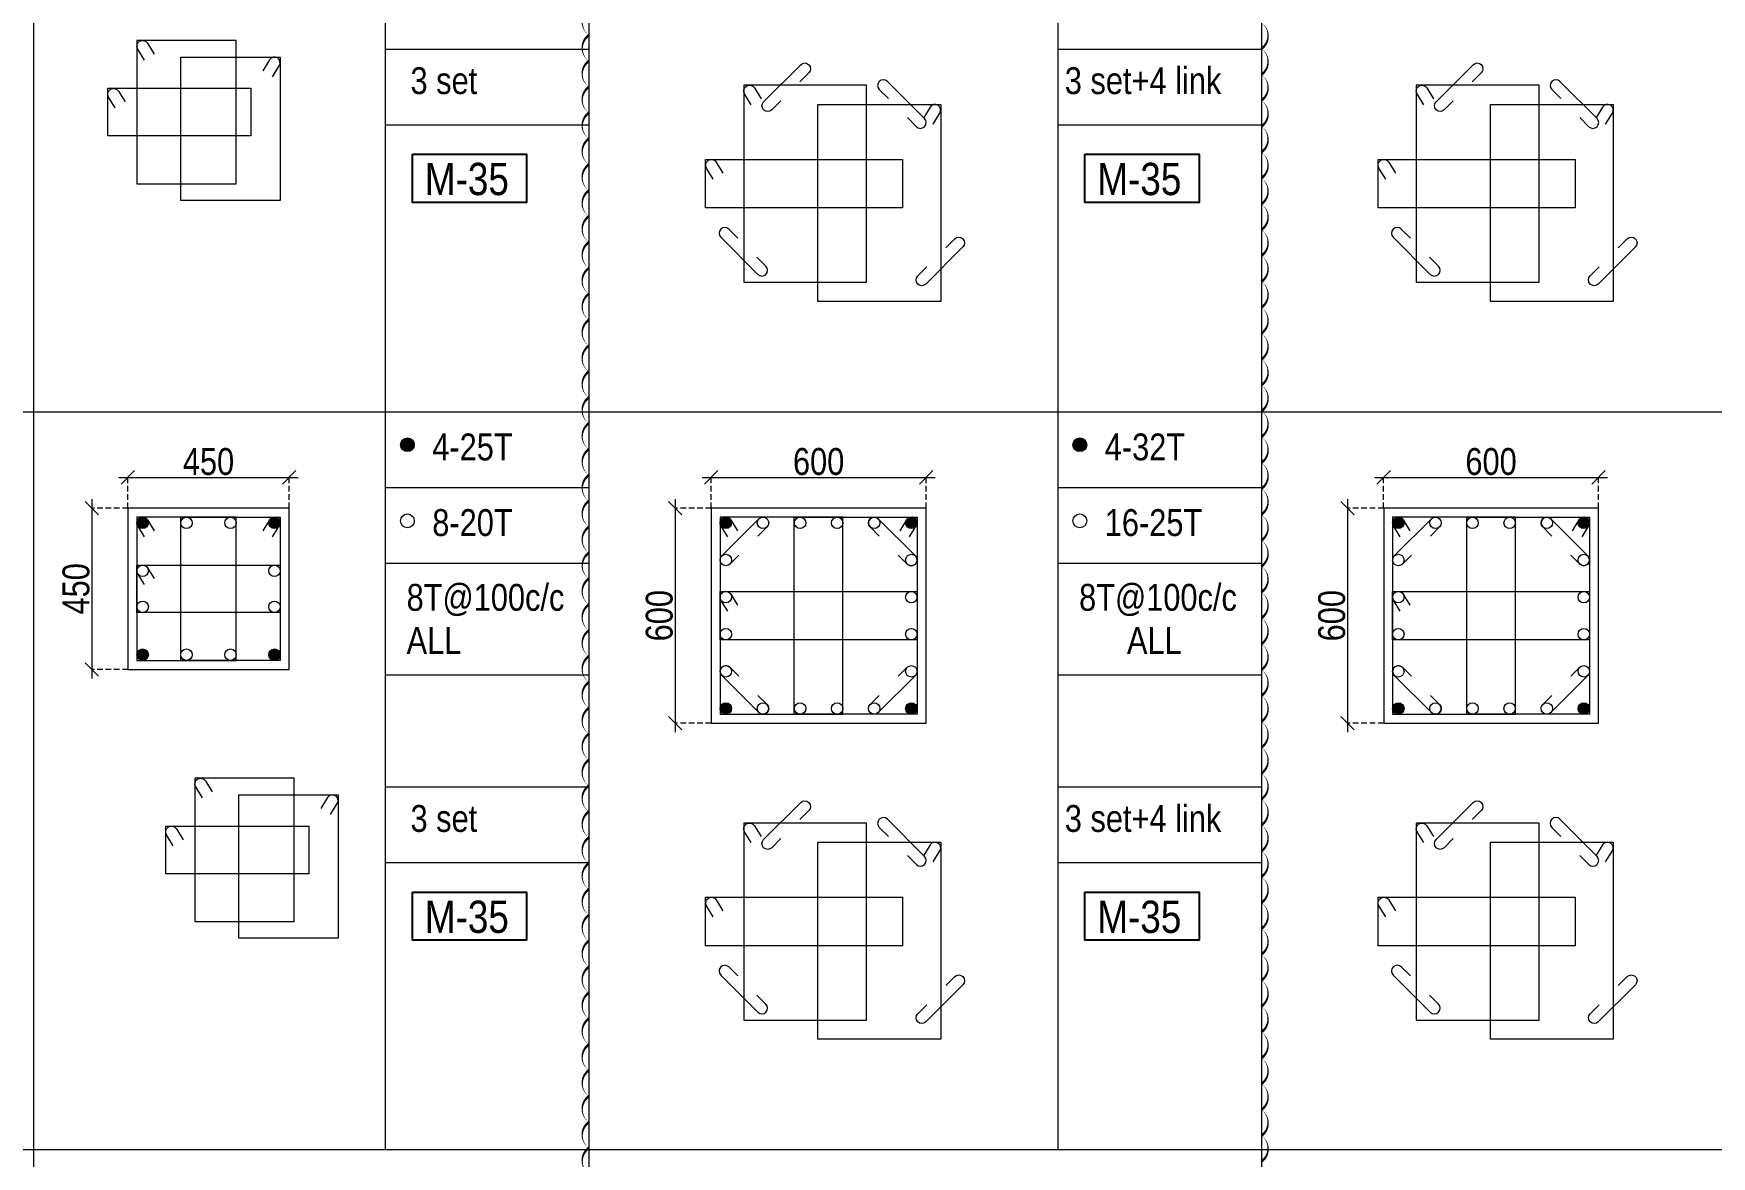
# Model space of a CAD drawing. Header units: millimetres. Extents: x 1112055 to 3390982, y -148532 to 766891.
# Drawn here: x 2214897 to 2233641, y 626940 to 639480 of the extents above; entities that cross this region are included whole.
import ezdxf
from ezdxf.enums import TextEntityAlignment as Align

# ---------------------------------------------------------------- set-up
doc = ezdxf.new("R2010")
doc.units = ezdxf.units.MM
doc.header["$PDMODE"] = 35
doc.header["$PDSIZE"] = -25
doc.linetypes.add('DASHED2', pattern=[0.375, 0.25, -0.125])
doc.linetypes.add('Hidden', pattern=[9.525, 6.35, -3.175])
for name, color, linetype, lineweight in [('B COL. SIZE DIM', 220, 'Continuous', 25), ('B COLSCH', 204, 'Continuous', 20), ('B COLUMN', 1, 'Hidden', 9), ('B P.C.C', 251, 'Continuous', 0), ('B STEEL', 34, 'Continuous', 15)]:
    doc.layers.add(name, color=color, linetype=linetype, lineweight=lineweight)
doc.layers.add('B TEXT', color=7, linetype='Continuous')
doc.styles.add('dim inside', font='romans.shx', dxfattribs={"width": 0.8, "height": 125})
doc.styles.add('SWINC', font='swissc.ttf')
doc.dimstyles.new('dim inside', dxfattribs={"dimtxt": 125, "dimasz": 100, "dimexe": 0, "dimexo": 0, "dimgap": 10, "dimtad": 0, "dimdec": 0, "dimzin": 0, "dimdsep": 46, "dimtxsty": 'dim inside', "dimblk": 'SMALL', "dimcen": 0.09, "dimadec": 0, "dimazin": 0, "dimtfac": 1, "dimtdec": 0, "dimtofl": 0, "dimtmove": 0, "dimatfit": 3, "dimfxl": 1, "dimtolj": 1, "dimtzin": 0, "dimarcsym": 2})

# ---------------------------------------------------------------- blocks, each defined once
blk = doc.blocks.new('_Oblique')
at = {"color": 0, "linetype": 'ByBlock', "lineweight": -2}
blk.add_line((-0.5, -0.5), (0.5, 0.5), dxfattribs=at)
blk = doc.blocks.new('*D3184')
at = {"layer": 'B COL. SIZE DIM', "color": 250, "lineweight": 9, "ltscale": 250, "transparency": 16777216}
blk.add_line((2222367, 634524), (2224967, 634524), dxfattribs=at)
at = {"layer": 'B COL. SIZE DIM', "color": 250, "linetype": 'DASHED2', "lineweight": 9, "ltscale": 250, "transparency": 16777216}
for p, q in [((2222467, 634179), (2222467, 634524)), ((2224867, 634179), (2224867, 634524))]:
    blk.add_line(p, q, dxfattribs=at)
at = {"layer": 'Defpoints', "color": 0, "transparency": 16777216}
for p in [(2224867, 634524), (2222467, 634179), (2224867, 634179)]:
    blk.add_point(p, dxfattribs=at)
at = {"layer": 'B COL. SIZE DIM', "color": 250, "lineweight": 9, "transparency": 16777216, "xscale": 150, "yscale": 150, "zscale": 150, "rotation": 180}
blk.add_blockref('_Oblique', (2222467, 634524), dxfattribs=at)
at = {"layer": 'B COL. SIZE DIM', "color": 250, "lineweight": 9, "transparency": 16777216, "xscale": 150, "yscale": 150, "zscale": 150}
blk.add_blockref('_Oblique', (2224867, 634524), dxfattribs=at)
at = {"layer": 'B COL. SIZE DIM', "color": 6, "transparency": 16777216, "insert": (2223667, 634699), "char_height": 300, "attachment_point": 5, "style": 'SWINC'}
blk.add_mtext('\\A1;600', dxfattribs=at)
blk = doc.blocks.new('*D3185')
at = {"layer": 'B COL. SIZE DIM', "color": 250, "lineweight": 9, "ltscale": 250, "transparency": 16777216}
blk.add_line((2222063, 634279), (2222063, 631679), dxfattribs=at)
at = {"layer": 'B COL. SIZE DIM', "color": 250, "linetype": 'DASHED2', "lineweight": 9, "ltscale": 250, "transparency": 16777216}
for p, q in [((2222467, 634179), (2222063, 634179)), ((2222467, 631779), (2222063, 631779))]:
    blk.add_line(p, q, dxfattribs=at)
at = {"layer": 'Defpoints', "color": 0, "transparency": 16777216}
for p in [(2222467, 634179), (2222063, 631779), (2222467, 631779)]:
    blk.add_point(p, dxfattribs=at)
at = {"layer": 'B COL. SIZE DIM', "color": 250, "lineweight": 9, "transparency": 16777216, "xscale": 150, "yscale": 150, "zscale": 150}
for p, rotation in [((2222063, 634179), 90), ((2222063, 631779), 270)]:
    blk.add_blockref('_Oblique', p, dxfattribs=dict(at, rotation=rotation))
at = {"layer": 'B COL. SIZE DIM', "color": 6, "transparency": 16777216, "insert": (2221888, 632979), "char_height": 300, "attachment_point": 5, "rotation": 90, "style": 'SWINC'}
blk.add_mtext('\\A1;600', dxfattribs=at)
blk = doc.blocks.new('*D3314')
at = {"layer": 'B COL. SIZE DIM', "color": 250, "lineweight": 9, "ltscale": 250, "transparency": 16777216}
blk.add_line((2215851, 634524), (2217851, 634524), dxfattribs=at)
at = {"layer": 'B COL. SIZE DIM', "color": 250, "linetype": 'DASHED2', "lineweight": 9, "ltscale": 250, "transparency": 16777216}
for p, q in [((2215951, 634179), (2215951, 634524)), ((2217751, 634179), (2217751, 634524))]:
    blk.add_line(p, q, dxfattribs=at)
at = {"layer": 'Defpoints', "color": 0, "transparency": 16777216}
for p in [(2217751, 634524), (2215951, 634179), (2217751, 634179)]:
    blk.add_point(p, dxfattribs=at)
at = {"layer": 'B COL. SIZE DIM', "color": 250, "lineweight": 9, "transparency": 16777216, "xscale": 150, "yscale": 150, "zscale": 150, "rotation": 180}
blk.add_blockref('_Oblique', (2215951, 634524), dxfattribs=at)
at = {"layer": 'B COL. SIZE DIM', "color": 250, "lineweight": 9, "transparency": 16777216, "xscale": 150, "yscale": 150, "zscale": 150}
blk.add_blockref('_Oblique', (2217751, 634524), dxfattribs=at)
at = {"layer": 'B COL. SIZE DIM', "color": 6, "transparency": 16777216, "insert": (2216851, 634699), "char_height": 300, "attachment_point": 5, "style": 'SWINC'}
blk.add_mtext('\\A1;450', dxfattribs=at)
blk = doc.blocks.new('*D3315')
at = {"layer": 'B COL. SIZE DIM', "color": 250, "lineweight": 9, "ltscale": 250, "transparency": 16777216}
blk.add_line((2215547, 634279), (2215547, 632279), dxfattribs=at)
at = {"layer": 'B COL. SIZE DIM', "color": 250, "linetype": 'DASHED2', "lineweight": 9, "ltscale": 250, "transparency": 16777216}
for p, q in [((2215951, 634179), (2215547, 634179)), ((2215951, 632379), (2215547, 632379))]:
    blk.add_line(p, q, dxfattribs=at)
at = {"layer": 'Defpoints', "color": 0, "transparency": 16777216}
for p in [(2215951, 634179), (2215547, 632379), (2215951, 632379)]:
    blk.add_point(p, dxfattribs=at)
at = {"layer": 'B COL. SIZE DIM', "color": 250, "lineweight": 9, "transparency": 16777216, "xscale": 150, "yscale": 150, "zscale": 150}
for p, rotation in [((2215547, 634179), 90), ((2215547, 632379), 270)]:
    blk.add_blockref('_Oblique', p, dxfattribs=dict(at, rotation=rotation))
at = {"layer": 'B COL. SIZE DIM', "color": 6, "transparency": 16777216, "insert": (2215372, 633279), "char_height": 300, "attachment_point": 5, "rotation": 90, "style": 'SWINC'}
blk.add_mtext('\\A1;450', dxfattribs=at)
blk = doc.blocks.new('*D3320')
at = {"layer": 'B COL. SIZE DIM', "color": 250, "lineweight": 9, "ltscale": 250, "transparency": 16777216}
blk.add_line((2229879, 634524), (2232479, 634524), dxfattribs=at)
at = {"layer": 'B COL. SIZE DIM', "color": 250, "linetype": 'DASHED2', "lineweight": 9, "ltscale": 250, "transparency": 16777216}
for p, q in [((2229979, 634179), (2229979, 634524)), ((2232379, 634179), (2232379, 634524))]:
    blk.add_line(p, q, dxfattribs=at)
at = {"layer": 'Defpoints', "color": 0, "transparency": 16777216}
for p in [(2232379, 634524), (2229979, 634179), (2232379, 634179)]:
    blk.add_point(p, dxfattribs=at)
at = {"layer": 'B COL. SIZE DIM', "color": 250, "lineweight": 9, "transparency": 16777216, "xscale": 150, "yscale": 150, "zscale": 150, "rotation": 180}
blk.add_blockref('_Oblique', (2229979, 634524), dxfattribs=at)
at = {"layer": 'B COL. SIZE DIM', "color": 250, "lineweight": 9, "transparency": 16777216, "xscale": 150, "yscale": 150, "zscale": 150}
blk.add_blockref('_Oblique', (2232379, 634524), dxfattribs=at)
at = {"layer": 'B COL. SIZE DIM', "color": 6, "transparency": 16777216, "insert": (2231179, 634699), "char_height": 300, "attachment_point": 5, "style": 'SWINC'}
blk.add_mtext('\\A1;600', dxfattribs=at)
blk = doc.blocks.new('*D3321')
at = {"layer": 'B COL. SIZE DIM', "color": 250, "lineweight": 9, "ltscale": 250, "transparency": 16777216}
blk.add_line((2229575, 634279), (2229575, 631679), dxfattribs=at)
at = {"layer": 'B COL. SIZE DIM', "color": 250, "linetype": 'DASHED2', "lineweight": 9, "ltscale": 250, "transparency": 16777216}
for p, q in [((2229979, 634179), (2229575, 634179)), ((2229979, 631779), (2229575, 631779))]:
    blk.add_line(p, q, dxfattribs=at)
at = {"layer": 'Defpoints', "color": 0, "transparency": 16777216}
for p in [(2229979, 634179), (2229575, 631779), (2229979, 631779)]:
    blk.add_point(p, dxfattribs=at)
at = {"layer": 'B COL. SIZE DIM', "color": 250, "lineweight": 9, "transparency": 16777216, "xscale": 150, "yscale": 150, "zscale": 150}
for p, rotation in [((2229575, 634179), 90), ((2229575, 631779), 270)]:
    blk.add_blockref('_Oblique', p, dxfattribs=dict(at, rotation=rotation))
at = {"layer": 'B COL. SIZE DIM', "color": 6, "transparency": 16777216, "insert": (2229400, 632979), "char_height": 300, "attachment_point": 5, "rotation": 90, "style": 'SWINC'}
blk.add_mtext('\\A1;600', dxfattribs=at)

msp = doc.modelspace()

# ---------------------------------------------------------------- hatches: boundary and pattern name
at = {"layer": 'B STEEL', "lineweight": 9, "ltscale": 0.5}
h = msp.add_hatch(color=34, dxfattribs=at)
edge = h.paths.add_edge_path()
edge.add_arc((2219072.6, 634888.4), 76.8, 0, 360)
h = msp.add_hatch(color=34, dxfattribs=at)
edge = h.paths.add_edge_path()
edge.add_arc((2226585.1, 634888.4), 76.8, 0, 360)
h = msp.add_hatch(color=34, dxfattribs=at)
edge = h.paths.add_edge_path()
edge.add_arc((2216115.2, 634015.2), 64, 0, 360)
h = msp.add_hatch(color=34, dxfattribs=at)
edge = h.paths.add_edge_path()
edge.add_arc((2217587.2, 634015.2), 64, 180, 540, ccw=False)
h = msp.add_hatch(color=34, dxfattribs=at)
edge = h.paths.add_edge_path()
edge.add_arc((2222630.7, 634015.2), 64, 0, 360)
h = msp.add_hatch(color=34, dxfattribs=at)
edge = h.paths.add_edge_path()
edge.add_arc((2224702.7, 634015.2), 64, 180, 540, ccw=False)
h = msp.add_hatch(color=34, dxfattribs=at)
edge = h.paths.add_edge_path()
edge.add_arc((2230143.3, 634015.2), 64, 0, 360)
h = msp.add_hatch(color=34, dxfattribs=at)
edge = h.paths.add_edge_path()
edge.add_arc((2232215.2, 634015.2), 64, 180, 540, ccw=False)
h = msp.add_hatch(color=34, dxfattribs=at)
edge = h.paths.add_edge_path()
edge.add_arc((2216115.2, 632543.3), 64, 0, 360, ccw=False)
h = msp.add_hatch(color=34, dxfattribs=at)
edge = h.paths.add_edge_path()
edge.add_arc((2217587.2, 632543.3), 64, -180, 180)
h = msp.add_hatch(color=34, dxfattribs=at)
edge = h.paths.add_edge_path()
edge.add_arc((2222630.7, 631943.3), 64, 0, 360, ccw=False)
h = msp.add_hatch(color=34, dxfattribs=at)
edge = h.paths.add_edge_path()
edge.add_arc((2224702.7, 631943.3), 64, -180, 180)
h = msp.add_hatch(color=34, dxfattribs=at)
edge = h.paths.add_edge_path()
edge.add_arc((2230143.3, 631943.3), 64, 0, 360, ccw=False)
h = msp.add_hatch(color=34, dxfattribs=at)
edge = h.paths.add_edge_path()
edge.add_arc((2232215.2, 631943.3), 64, -180, 180)

# ---------------------------------------------------------------- linework, layer by layer
at = {"layer": 'B COLSCH', "color": 250, "lineweight": 0}
for p, q in [((2214896.7, 676456), (2214896.7, 618141.8)), ((2221100.7, 676456), (2221100.7, 618141.8)), ((2228613.2, 676456), (2228613.2, 618141.8)), ((2226338.8, 668216.1), (2226338.8, 627016.9)), ((2218826.3, 643496.6), (2218826.3, 627016.9)), ((2218826.3, 639307), (2221100.7, 639307)), ((2226338.8, 639307), (2228613.2, 639307)), ((2218826.3, 638462), (2221100.7, 638462)), ((2226338.8, 638462), (2228613.2, 638462)), ((2203002.6, 635256.7), (2375997.6, 635256.7)), ((2218826.3, 634411.7), (2221100.7, 634411.7)), ((2226338.8, 634411.7), (2228613.2, 634411.7)), ((2218826.3, 633566.7), (2221100.7, 633566.7)), ((2226338.8, 633566.7), (2228613.2, 633566.7)), ((2218826.3, 632317), (2221100.7, 632317)), ((2226338.8, 632317), (2228613.2, 632317)), ((2218826.3, 631067.2), (2221100.7, 631067.2)), ((2226338.8, 631067.2), (2228613.2, 631067.2)), ((2218826.3, 630222.2), (2221100.7, 630222.2)), ((2226338.8, 630222.2), (2228613.2, 630222.2)), ((2203002.6, 627016.9), (2375997.6, 627016.9))]:
    msp.add_line(p, q, dxfattribs=at)
at = {"layer": 'B COLUMN', "color": 1, "linetype": 'ByBlock', "lineweight": 20}
for points in [[(2215951.2, 632379.3), (2217751.2, 632379.3), (2217751.2, 634179.3), (2215951.2, 634179.3)], [(2222466.7, 631779.3), (2224866.7, 631779.3), (2224866.7, 634179.3), (2222466.7, 634179.3)], [(2229979.2, 631779.3), (2232379.2, 631779.3), (2232379.2, 634179.3), (2229979.2, 634179.3)]]:
    msp.add_lwpolyline(points, close=True, dxfattribs=at)
at = {"layer": 'B P.C.C', "color": 3, "lineweight": 0}
for points in [[(2221100.7, 626745, 0, 28.9, -0.5205671), (2221100.7, 627034, 0, 28.9, -0.5205671), (2221100.7, 627323.1, 0, 28.9, -0.5205671), (2221100.7, 627612.1, 0, 28.9, -0.5205671), (2221100.7, 627901.1, 0, 28.9, -0.5205671), (2221100.7, 628190.2, 0, 28.9, -0.5205671), (2221100.7, 628479.2, 0, 28.9, -0.5205671), (2221100.7, 628768.2, 0, 28.9, -0.5205671), (2221100.7, 629057.3, 0, 28.9, -0.5205671), (2221100.7, 629346.3, 0, 28.9, -0.5205671), (2221100.7, 629635.3, 0, 28.9, -0.5205671), (2221100.7, 629924.3, 0, 28.9, -0.5205671), (2221100.7, 630213.4, 0, 28.9, -0.5205671), (2221100.7, 630502.4, 0, 28.9, -0.5205671), (2221100.7, 630791.4, 0, 28.9, -0.5205671), (2221100.7, 631080.5, 0, 28.9, -0.5205671), (2221100.7, 631369.5, 0, 28.9, -0.5205671), (2221100.7, 631658.5, 0, 28.9, -0.5205671), (2221100.7, 631947.6, 0, 28.9, -0.5205671), (2221100.7, 632236.6, 0, 28.9, -0.5205671), (2221100.7, 632525.6, 0, 28.9, -0.5205671), (2221100.7, 632814.6, 0, 28.9, -0.5205671), (2221100.7, 633103.7, 0, 28.9, -0.5205671), (2221100.7, 633392.7, 0, 28.9, -0.5205671), (2221100.7, 633681.7, 0, 28.9, -0.5205671), (2221100.7, 633970.8, 0, 28.9, -0.5205671), (2221100.7, 634259.8, 0, 28.9, -0.5205671), (2221100.7, 634548.8, 0, 28.9, -0.5205671), (2221100.7, 634837.8, 0, 28.9, -0.5205671), (2221100.7, 635126.9, 0, 28.9, -0.5205671), (2221100.7, 635415.9, 0, 28.9, -0.5205671), (2221100.7, 635704.9, 0, 28.9, -0.5205671), (2221100.7, 635994, 0, 28.9, -0.5205671), (2221100.7, 636283, 0, 28.9, -0.5205671), (2221100.7, 636572, 0, 28.9, -0.5205671), (2221100.7, 636861.1, 0, 28.9, -0.5205671), (2221100.7, 637150.1, 0, 28.9, -0.5205671), (2221100.7, 637439.1, 0, 28.9, -0.5205671), (2221100.7, 637728.1, 0, 28.9, -0.5205671), (2221100.7, 638017.2, 0, 28.9, -0.5205671), (2221100.7, 638306.2, 0, 28.9, -0.5205671), (2221100.7, 638595.2, 0, 28.9, -0.5205671), (2221100.7, 638884.3, 0, 28.9, -0.5205671), (2221100.7, 639173.3, 0, 28.9, -0.5205671), (2221100.7, 639462.3, 0, 28.9, -0.5205671), (2221100.7, 639751.4, 0, 28.9, -0.5205671)], [(2228613.2, 639599.9, 0, 28.9, -0.5205671), (2228613.2, 639310.8, 0, 28.9, -0.5205671), (2228613.2, 639021.8, 0, 28.9, -0.5205671), (2228613.2, 638732.8, 0, 28.9, -0.5205671), (2228613.2, 638443.8, 0, 28.9, -0.5205671), (2228613.2, 638154.7, 0, 28.9, -0.5205671), (2228613.2, 637865.7, 0, 28.9, -0.5205671), (2228613.2, 637576.7, 0, 28.9, -0.5205671), (2228613.2, 637287.6, 0, 28.9, -0.5205671), (2228613.2, 636998.6, 0, 28.9, -0.5205671), (2228613.2, 636709.6, 0, 28.9, -0.5205671), (2228613.2, 636420.5, 0, 28.9, -0.5205671), (2228613.2, 636131.5, 0, 28.9, -0.5205671), (2228613.2, 635842.5, 0, 28.9, -0.5205671), (2228613.2, 635553.5, 0, 28.9, -0.5205671), (2228613.2, 635264.4, 0, 28.9, -0.5205671), (2228613.2, 634975.4, 0, 28.9, -0.5205671), (2228613.2, 634686.4, 0, 28.9, -0.5205671), (2228613.2, 634397.3, 0, 28.9, -0.5205671), (2228613.2, 634108.3, 0, 28.9, -0.5205671), (2228613.2, 633819.3, 0, 28.9, -0.5205671), (2228613.2, 633530.2, 0, 28.9, -0.5205671), (2228613.2, 633241.2, 0, 28.9, -0.5205671), (2228613.2, 632952.2, 0, 28.9, -0.5205671), (2228613.2, 632663.2, 0, 28.9, -0.5205671), (2228613.2, 632374.1, 0, 28.9, -0.5205671), (2228613.2, 632085.1, 0, 28.9, -0.5205671), (2228613.2, 631796.1, 0, 28.9, -0.5205671), (2228613.2, 631507, 0, 28.9, -0.5205671), (2228613.2, 631218, 0, 28.9, -0.5205671), (2228613.2, 630929, 0, 28.9, -0.5205671), (2228613.2, 630639.9, 0, 28.9, -0.5205671), (2228613.2, 630350.9, 0, 28.9, -0.5205671), (2228613.2, 630061.9, 0, 28.9, -0.5205671), (2228613.2, 629772.9, 0, 28.9, -0.5205671), (2228613.2, 629483.8, 0, 28.9, -0.5205671), (2228613.2, 629194.8, 0, 28.9, -0.5205671), (2228613.2, 628905.8, 0, 28.9, -0.5205671), (2228613.2, 628616.7, 0, 28.9, -0.5205671), (2228613.2, 628327.7, 0, 28.9, -0.5205671), (2228613.2, 628038.7, 0, 28.9, -0.5205671), (2228613.2, 627749.6, 0, 28.9, -0.5205671), (2228613.2, 627460.6, 0, 28.9, -0.5205671), (2228613.2, 627171.6, 0, 28.9, -0.5205671), (2228613.2, 626882.6, 0, 28.9, -0.5205671)]]:
    msp.add_lwpolyline(points, format="xyseb", dxfattribs=at)
at = {"layer": 'B STEEL', "color": 34, "lineweight": 9, "ltscale": 0.5}
for points in [[(2216051.2, 637803.4), (2217160.5, 637803.4), (2217160.5, 639403.4), (2216051.2, 639403.4)], [(2217651.2, 637617.8), (2216541.9, 637617.8), (2216541.9, 639217.8), (2217651.2, 639217.8)], [(2215725.3, 638869), (2217325.3, 638869), (2217325.3, 638337.8), (2215725.3, 638337.8)], [(2222830.7, 636703.5), (2224201.9, 636703.5), (2224201.9, 638903.5), (2222830.7, 638903.5)], [(2230343.2, 636703.5), (2231714.5, 636703.5), (2231714.5, 638903.5), (2230343.2, 638903.5)], [(2225030.7, 636488.9), (2223659.5, 636488.9), (2223659.5, 638688.9), (2225030.7, 638688.9)], [(2232543.2, 636488.9), (2231172, 636488.9), (2231172, 638688.9), (2232543.2, 638688.9)], [(2222404.8, 638074.7), (2224604.8, 638074.7), (2224604.8, 637532.3), (2222404.8, 637532.3)], [(2229917.3, 638074.7), (2232117.3, 638074.7), (2232117.3, 637532.3), (2229917.3, 637532.3)], [(2216051.2, 632479.3), (2217160.5, 632479.3), (2217160.5, 634079.3), (2216051.2, 634079.3)], [(2217651.2, 632479.3), (2216541.9, 632479.3), (2216541.9, 634079.3), (2217651.2, 634079.3)], [(2222566.7, 631879.3), (2223937.9, 631879.3), (2223937.9, 634079.3), (2222566.7, 634079.3)], [(2224766.7, 631879.3), (2223395.5, 631879.3), (2223395.5, 634079.3), (2224766.7, 634079.3)], [(2230079.2, 631879.3), (2231450.5, 631879.3), (2231450.5, 634079.3), (2230079.2, 634079.3)], [(2232279.2, 631879.3), (2230908, 631879.3), (2230908, 634079.3), (2232279.2, 634079.3)], [(2216051.2, 633544.9), (2217651.2, 633544.9), (2217651.2, 633013.7), (2216051.2, 633013.7)], [(2222566.7, 633250.5), (2224766.7, 633250.5), (2224766.7, 632708), (2222566.7, 632708)], [(2230079.2, 633250.5), (2232279.2, 633250.5), (2232279.2, 632708), (2230079.2, 632708)], [(2216699.3, 629563.6), (2217808.6, 629563.6), (2217808.6, 631163.6), (2216699.3, 631163.6)], [(2218299.3, 629377.9), (2217189.9, 629377.9), (2217189.9, 630977.9), (2218299.3, 630977.9)], [(2216373.4, 630629.2), (2217973.4, 630629.2), (2217973.4, 630097.9), (2216373.4, 630097.9)], [(2222830.7, 628463.7), (2224201.9, 628463.7), (2224201.9, 630663.7), (2222830.7, 630663.7)], [(2230343.2, 628463.7), (2231714.5, 628463.7), (2231714.5, 630663.7), (2230343.2, 630663.7)], [(2225030.7, 628249.1), (2223659.5, 628249.1), (2223659.5, 630449.1), (2225030.7, 630449.1)], [(2232543.2, 628249.1), (2231172, 628249.1), (2231172, 630449.1), (2232543.2, 630449.1)], [(2222404.8, 629834.9), (2224604.8, 629834.9), (2224604.8, 629292.5), (2222404.8, 629292.5)], [(2229917.3, 629834.9), (2232117.3, 629834.9), (2232117.3, 629292.5), (2229917.3, 629292.5)]]:
    msp.add_lwpolyline(points, close=True, dxfattribs=at)
for points in [[(2216135.5, 639184.3), (2216060.7, 639305.8, -1), (2216169.7, 639372.9), (2216244.5, 639251.5)], [(2217566.9, 638998.7), (2217641.7, 639120.2, 1), (2217532.7, 639187.3), (2217457.9, 639065.8)], [(2223243.8, 638728.9), (2223143, 638628.1, -1), (2223052.4, 638718.6), (2223466.8, 639133, -1), (2223557.3, 639042.5), (2223456.5, 638941.6)], [(2230756.3, 638728.9), (2230655.5, 638628.1, -1), (2230564.9, 638718.6), (2230979.3, 639133, -1), (2231069.9, 639042.5), (2230969, 638941.6)], [(2215809.6, 638649.9), (2215734.8, 638771.4, -1), (2215843.9, 638838.5), (2215918.6, 638717.1)], [(2222915, 638684.5), (2222840.2, 638805.9, -1), (2222949.3, 638873.1), (2223024, 638751.6)], [(2224658.4, 638541.4), (2224759.3, 638440.6, 1), (2224849.8, 638531.1), (2224435.4, 638945.5, 1), (2224344.9, 638855), (2224445.8, 638754.1)], [(2230427.5, 638684.5), (2230352.7, 638805.9, -1), (2230461.8, 638873.1), (2230536.6, 638751.6)], [(2232171, 638541.4), (2232271.8, 638440.6, 1), (2232362.4, 638531.1), (2231948, 638945.5, 1), (2231857.4, 638855), (2231958.3, 638754.1)], [(2224946.5, 638469.9), (2225021.2, 638591.4, 1), (2224912.2, 638658.5), (2224837.4, 638537)], [(2232459, 638469.9), (2232533.7, 638591.4, 1), (2232424.7, 638658.5), (2232349.9, 638537)], [(2222489.1, 637855.7), (2222414.3, 637977.2, -1), (2222523.3, 638044.3), (2222598.1, 637922.8)], [(2230001.6, 637855.7), (2229926.8, 637977.2, -1), (2230035.9, 638044.3), (2230110.6, 637922.8)], [(2222764.7, 637195.3), (2222663.8, 637296.2, 1), (2222573.3, 637205.6), (2222987.7, 636791.2, 1), (2223078.2, 636881.8), (2222977.4, 636982.6)], [(2230277.2, 637195.3), (2230176.3, 637296.2, 1), (2230085.8, 637205.6), (2230500.2, 636791.2, 1), (2230590.7, 636881.8), (2230489.9, 636982.6)], [(2225087, 637087.4), (2225187.8, 637188.3, -1), (2225278.4, 637097.7), (2224864, 636683.3, -1), (2224773.5, 636773.9), (2224874.3, 636874.7)], [(2232599.5, 637087.4), (2232700.4, 637188.3, -1), (2232790.9, 637097.7), (2232376.5, 636683.3, -1), (2232286, 636773.9), (2232386.8, 636874.7)], [(2216135.5, 633860.2), (2216060.7, 633981.7, -1), (2216169.7, 634048.8), (2216244.5, 633927.3)], [(2217566.9, 633860.2), (2217641.7, 633981.7, 1), (2217532.7, 634048.8), (2217457.9, 633927.3)], [(2222651, 633860.2), (2222576.2, 633981.7, -1), (2222685.3, 634048.8), (2222760, 633927.3)], [(2222776.9, 633656.4), (2222676, 633555.6, -1), (2222585.5, 633646.1), (2222999.9, 634060.5, -1), (2223090.4, 633970), (2222989.5, 633869.1)], [(2224556.6, 633656.4), (2224657.4, 633555.6, 1), (2224748, 633646.1), (2224333.6, 634060.5, 1), (2224243, 633970), (2224343.9, 633869.1)], [(2224682.5, 633860.2), (2224757.2, 633981.7, 1), (2224648.2, 634048.8), (2224573.4, 633927.3)], [(2230163.5, 633860.2), (2230088.7, 633981.7, -1), (2230197.8, 634048.8), (2230272.6, 633927.3)], [(2230289.4, 633656.4), (2230188.5, 633555.6, -1), (2230098, 633646.1), (2230512.4, 634060.5, -1), (2230602.9, 633970), (2230502.1, 633869.1)], [(2232069.1, 633656.4), (2232170, 633555.6, 1), (2232260.5, 633646.1), (2231846.1, 634060.5, 1), (2231755.6, 633970), (2231856.4, 633869.1)], [(2232195, 633860.2), (2232269.7, 633981.7, 1), (2232160.7, 634048.8), (2232085.9, 633927.3)], [(2216135.5, 633325.8), (2216060.7, 633447.3, -1), (2216169.7, 633514.4), (2216244.5, 633392.9)], [(2222651, 633031.4), (2222576.2, 633152.9, -1), (2222685.3, 633220), (2222760, 633098.5)], [(2230163.5, 633031.4), (2230088.7, 633152.9, -1), (2230197.8, 633220), (2230272.6, 633098.5)], [(2222776.9, 632302.1), (2222676, 632402.9, 1), (2222585.5, 632312.4), (2222999.9, 631898, 1), (2223090.4, 631988.5), (2222989.5, 632089.4)], [(2224556.6, 632302.1), (2224657.4, 632402.9, -1), (2224748, 632312.4), (2224333.6, 631898, -1), (2224243, 631988.5), (2224343.9, 632089.4)], [(2230289.4, 632302.1), (2230188.5, 632402.9, 1), (2230098, 632312.4), (2230512.4, 631898, 1), (2230602.9, 631988.5), (2230502.1, 632089.4)], [(2232069.1, 632302.1), (2232170, 632402.9, -1), (2232260.5, 632312.4), (2231846.1, 631898, -1), (2231755.6, 631988.5), (2231856.4, 632089.4)], [(2216783.5, 630944.5), (2216708.8, 631066, -1), (2216817.8, 631133.1), (2216892.6, 631011.6)], [(2218215, 630758.9), (2218289.8, 630880.4, 1), (2218180.7, 630947.5), (2218106, 630826)], [(2223243.8, 630489.1), (2223143, 630388.2, -1), (2223052.4, 630478.8), (2223466.8, 630893.2, -1), (2223557.3, 630802.6), (2223456.5, 630701.8)], [(2230756.3, 630489.1), (2230655.5, 630388.2, -1), (2230564.9, 630478.8), (2230979.3, 630893.2, -1), (2231069.9, 630802.6), (2230969, 630701.8)], [(2216457.7, 630410.1), (2216382.9, 630531.6, -1), (2216491.9, 630598.7), (2216566.7, 630477.2)], [(2222915, 630444.6), (2222840.2, 630566.1, -1), (2222949.3, 630633.2), (2223024, 630511.7)], [(2224658.4, 630301.6), (2224759.3, 630200.7, 1), (2224849.8, 630291.3), (2224435.4, 630705.7, 1), (2224344.9, 630615.1), (2224445.8, 630514.3)], [(2230427.5, 630444.6), (2230352.7, 630566.1, -1), (2230461.8, 630633.2), (2230536.6, 630511.7)], [(2232171, 630301.6), (2232271.8, 630200.7, 1), (2232362.4, 630291.3), (2231948, 630705.7, 1), (2231857.4, 630615.1), (2231958.3, 630514.3)], [(2224946.5, 630230), (2225021.2, 630351.5, 1), (2224912.2, 630418.6), (2224837.4, 630297.1)], [(2232459, 630230), (2232533.7, 630351.5, 1), (2232424.7, 630418.6), (2232349.9, 630297.1)], [(2222489.1, 629615.8), (2222414.3, 629737.3, -1), (2222523.3, 629804.4), (2222598.1, 629682.9)], [(2230001.6, 629615.8), (2229926.8, 629737.3, -1), (2230035.9, 629804.4), (2230110.6, 629682.9)], [(2222764.7, 628955.5), (2222663.8, 629056.3, 1), (2222573.3, 628965.8), (2222987.7, 628551.4, 1), (2223078.2, 628641.9), (2222977.4, 628742.8)], [(2230277.2, 628955.5), (2230176.3, 629056.3, 1), (2230085.8, 628965.8), (2230500.2, 628551.4, 1), (2230590.7, 628641.9), (2230489.9, 628742.8)], [(2225087, 628847.5), (2225187.8, 628948.4, -1), (2225278.4, 628857.9), (2224864, 628443.5, -1), (2224773.5, 628534), (2224874.3, 628634.9)], [(2232599.5, 628847.5), (2232700.4, 628948.4, -1), (2232790.9, 628857.9), (2232376.5, 628443.5, -1), (2232286, 628534), (2232386.8, 628634.9)]]:
    msp.add_lwpolyline(points, format="xyb", dxfattribs=at)
for centre, radius in [((2219072.6, 634888.4), 76.8), ((2226585.1, 634888.4), 76.8), ((2219072.6, 634038.1), 76.8), ((2226585.1, 634038.1), 76.8), ((2216115.2, 634015.2), 64), ((2216605.9, 634015.2), 64), ((2217096.5, 634015.2), 64), ((2217587.2, 634015.2), 64), ((2222630.7, 634015.2), 64), ((2223045.1, 634015.2), 64), ((2223459.5, 634015.2), 64), ((2223873.9, 634015.2), 64), ((2224288.3, 634015.2), 64), ((2224702.7, 634015.2), 64), ((2230143.3, 634015.2), 64), ((2230557.7, 634015.2), 64), ((2230972.1, 634015.2), 64), ((2231386.4, 634015.2), 64), ((2231800.8, 634015.2), 64), ((2232215.2, 634015.2), 64), ((2222630.7, 633600.8), 64), ((2224702.7, 633600.8), 64), ((2230143.3, 633600.8), 64), ((2232215.2, 633600.8), 64), ((2216115.2, 633480.8), 64), ((2217587.2, 633480.8), 64), ((2222630.7, 633186.5), 64), ((2224702.7, 633186.5), 64), ((2230143.3, 633186.5), 64), ((2232215.2, 633186.5), 64), ((2216115.2, 633077.7), 64), ((2217587.2, 633077.7), 64), ((2222630.7, 632772.1), 64), ((2224702.7, 632772.1), 64), ((2230143.3, 632772.1), 64), ((2232215.2, 632772.1), 64), ((2216115.2, 632543.3), 64), ((2216605.9, 632543.3), 64), ((2217096.5, 632543.3), 64), ((2217587.2, 632543.3), 64), ((2222630.7, 632357.7), 64), ((2224702.7, 632357.7), 64), ((2230143.3, 632357.7), 64), ((2232215.2, 632357.7), 64), ((2222630.7, 631943.3), 64), ((2223045.1, 631943.3), 64), ((2223459.5, 631943.3), 64), ((2223873.9, 631943.3), 64), ((2224288.3, 631943.3), 64), ((2224702.7, 631943.3), 64), ((2230143.3, 631943.3), 64), ((2230557.7, 631943.3), 64), ((2230972.1, 631943.3), 64), ((2231386.4, 631943.3), 64), ((2231800.8, 631943.3), 64), ((2232215.2, 631943.3), 64)]:
    msp.add_circle(centre, radius, dxfattribs=at)
at = {"layer": 'B TEXT', "color": 1}
for points in [[(2219130, 638133), (2220404.6, 638133), (2220404.6, 637595), (2219130, 637595)], [(2226642.5, 638133), (2227917.1, 638133), (2227917.1, 637595), (2226642.5, 637595)], [(2219130, 629893.2), (2220404.6, 629893.2), (2220404.6, 629355.2), (2219130, 629355.2)], [(2226642.5, 629893.2), (2227917.1, 629893.2), (2227917.1, 629355.2), (2226642.5, 629355.2)]]:
    msp.add_lwpolyline(points, close=True, dxfattribs=at)

# ---------------------------------------------------------------- texts
at = {"layer": 'B TEXT', "style": 'SWINC'}
for s, p in [('3 set', (2219108, 638804.6)), ('3 set+4 link', (2226417, 638804.6)), ('4-25T', (2219351.1, 634713.9)), ('4-32T', (2226863.6, 634713.9)), ('8-20T', (2219351.1, 633868.9)), ('16-25T', (2226863.6, 633868.9)), ('8T@100c/c', (2219064.2, 633034)), ('8T@100c/c', (2226576.7, 633034)), ('ALL', (2219064.2, 632552.2)), ('ALL', (2227111.4, 632552.2)), ('3 set', (2219108, 630564.7)), ('3 set+4 link', (2226417, 630564.7))]:
    msp.add_text(s, height=300, dxfattribs=at).set_placement(p)
at = {"layer": 'B TEXT', "color": 1, "style": 'SWINC'}
for p in [(2219267.3, 637568.5), (2226779.8, 637568.5), (2219267.3, 629328.6), (2226779.8, 629328.6)]:
    msp.add_text('M-35', height=360, dxfattribs=at).set_placement(p, align=Align.BOTTOM_LEFT)

# ---------------------------------------------------------------- dimensions: what is measured, and where the dimension line sits
at = {"layer": 'B COL. SIZE DIM', "color": 250, "ltscale": 250}
for base, p1, p2, picture, middle in [((2217751.2, 634524.2), (2215951.2, 634179.3), (2217751.2, 634179.3), '*D3314', (2216851.2, 634699.2)), ((2224866.7, 634524.2), (2222466.7, 634179.3), (2224866.7, 634179.3), '*D3184', (2223666.7, 634699.2)), ((2232379.2, 634524.2), (2229979.2, 634179.3), (2232379.2, 634179.3), '*D3320', (2231179.2, 634699.2))]:
    dim = msp.add_linear_dim(base=base, p1=p1, p2=p2, dimstyle='dim inside', override={"dimtxt": 300, "dimasz": 150, "dimgap": 25, "dimtad": 3, "dimlfac": 0.25, "dimtxsty": 'SWINC', "dimblk1": 'Oblique', "dimblk2": 'Oblique', "dimsah": 1, "dimdle": 100, "dimclrd": 250, "dimclre": 250, "dimclrt": 6, "dimfxl": 1000, "dimlwd": 9, "dimlwe": 9}, dxfattribs=at)
    dim.commit()
    dim.dimension.update_dxf_attribs({"geometry": picture, "text_midpoint": middle})
for base, p1, p2, picture, middle in [((2215547.3, 632379.3), (2215951.2, 634179.3), (2215951.2, 632379.3), '*D3315', (2215372.3, 633279.3)), ((2222062.8, 631779.3), (2222466.7, 634179.3), (2222466.7, 631779.3), '*D3185', (2221887.8, 632979.3)), ((2229575.4, 631779.3), (2229979.2, 634179.3), (2229979.2, 631779.3), '*D3321', (2229400.4, 632979.3))]:
    dim = msp.add_linear_dim(base=base, p1=p1, p2=p2, angle=90, dimstyle='dim inside', override={"dimtxt": 300, "dimasz": 150, "dimgap": 25, "dimtad": 3, "dimlfac": 0.25, "dimtxsty": 'SWINC', "dimblk1": 'Oblique', "dimblk2": 'Oblique', "dimsah": 1, "dimdle": 100, "dimclrd": 250, "dimclre": 250, "dimclrt": 6, "dimfxl": 1000, "dimlwd": 9, "dimlwe": 9}, dxfattribs=at)
    dim.commit()
    dim.dimension.update_dxf_attribs({"geometry": picture, "text_midpoint": middle})

doc.saveas('drawing.dxf')
